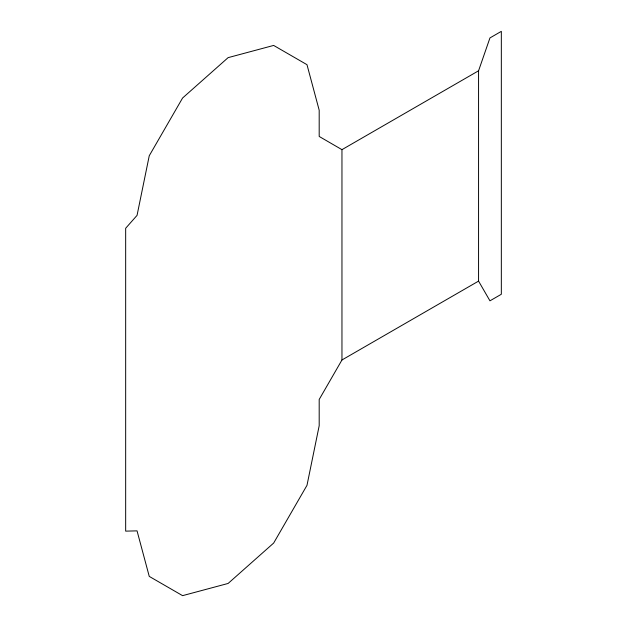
<?xml version="1.0" encoding="UTF-8"?>
<svg xmlns="http://www.w3.org/2000/svg" width="627" height="627" viewBox="0 0 627 627"><rect width="100%" height="100%" fill="white"/><g stroke="black" fill="none" stroke-linecap="round" stroke-linejoin="round"><path stroke-width="0.94" d="M478.566 70.788L489.953 37.926L501.334 31.35L501.334 294.259L489.953 300.827L478.566 281.108L478.566 70.788L341.958 149.657L341.958 359.984L319.19 399.47L319.19 425.709L306.987 485.329L273.654 543.068L228.118 583.447L182.582 595.65L149.25 576.401L137.047 530.865L125.666 531.132L125.666 228.259L137.047 215.382L149.25 155.755L182.582 98.016L228.118 57.637L273.654 45.434L306.987 64.683L319.19 110.219L319.19 136.451L341.958 149.657M341.958 359.984L478.566 281.108"/></g></svg>
